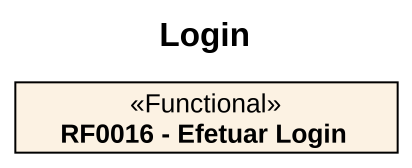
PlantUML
@startuml
title Login
hide circle
hide empty members
class "RF0016 - Efetuar Login" as RF0016_Efetuar_Login <<Functional>>
@enduml
